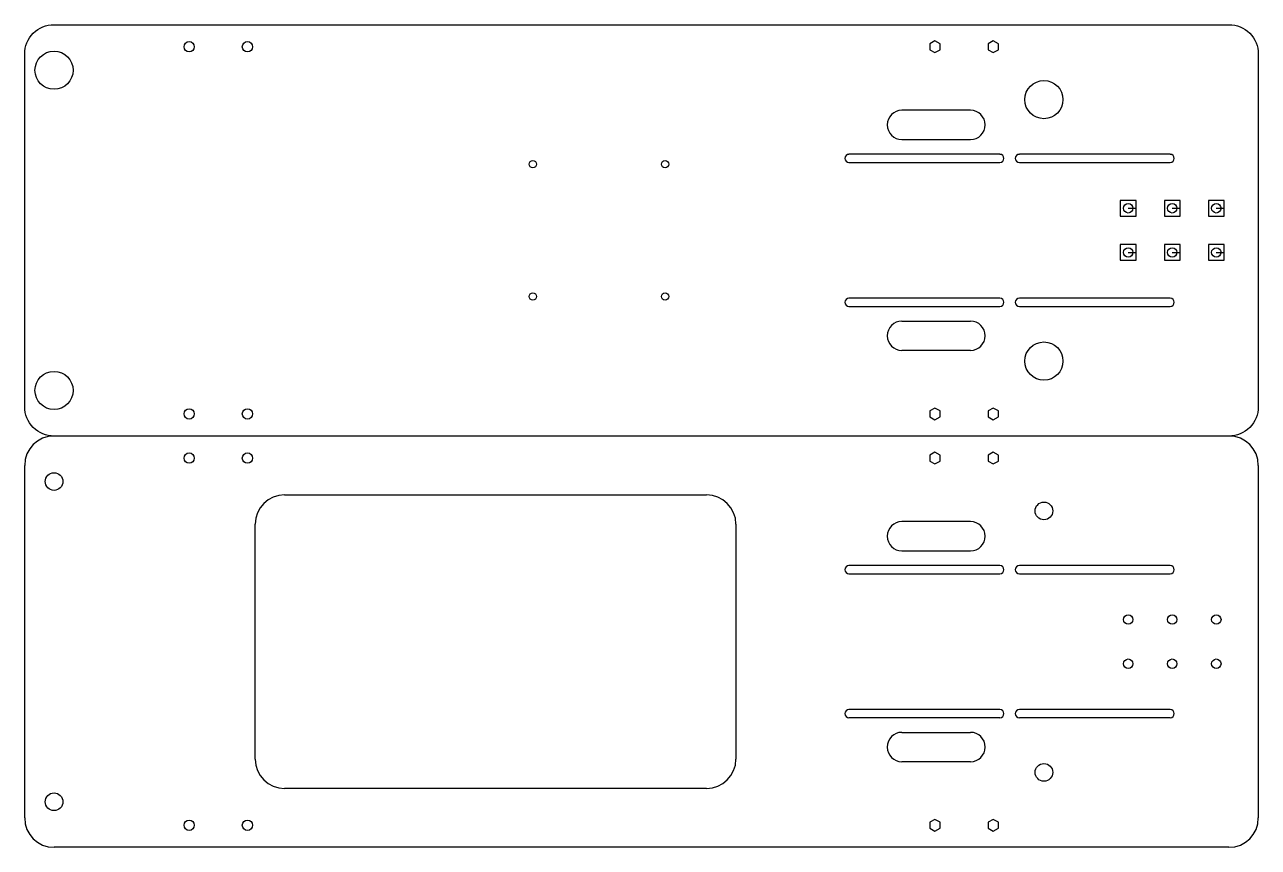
# Model space of a CAD drawing. Header units: millimetres. Extents: x -420 to 0, y 0 to 280.
import ezdxf

# ---------------------------------------------------------------- set-up
doc = ezdxf.new("R2010")
doc.units = ezdxf.units.MM
doc.header["$MEASUREMENT"] = 0

msp = doc.modelspace()

# ---------------------------------------------------------------- linework, layer by layer
at = {"linetype": 'ByBlock'}
for p, q in [((-98, 250.88), (-121.35, 250.88)), ((-121.35, 240.88), (-98, 240.88)), ((-41.6, 220.2), (-47, 220.2)), ((-47, 220.2), (-47, 214.8)), ((-41.6, 217.5), (-41.6, 220.2)), ((-26.6, 220.2), (-32, 220.2)), ((-32, 220.2), (-32, 214.8)), ((-26.6, 217.5), (-26.6, 220.2)), ((-11.6, 220.2), (-17, 220.2)), ((-17, 220.2), (-17, 214.8)), ((-11.6, 217.5), (-11.6, 220.2)), ((-11.6, 217.05), (-11.6, 219.75)), ((-47, 214.8), (-41.6, 214.8)), ((-44.3, 217.5), (-41.6, 217.5)), ((-41.6, 214.8), (-41.6, 217.5)), ((-32, 214.8), (-26.6, 214.8)), ((-29.3, 217.5), (-26.6, 217.5)), ((-26.6, 214.8), (-26.6, 217.5)), ((-17, 214.8), (-11.6, 214.8)), ((-14.3, 217.5), (-11.6, 217.5)), ((-14.3, 217.5), (-11.6, 217.5)), ((-11.6, 214.8), (-11.6, 217.5)), ((-41.6, 205.2), (-47, 205.2)), ((-47, 205.2), (-47, 199.8)), ((-44.3, 202.5), (-41.6, 202.5)), ((-41.6, 202.5), (-41.6, 205.2)), ((-41.6, 199.8), (-41.6, 202.5)), ((-26.6, 205.2), (-32, 205.2)), ((-32, 205.2), (-32, 199.8)), ((-29.3, 202.5), (-26.6, 202.5)), ((-26.6, 202.5), (-26.6, 205.2)), ((-26.6, 199.8), (-26.6, 202.5)), ((-11.6, 205.2), (-17, 205.2)), ((-17, 205.2), (-17, 199.8)), ((-14.3, 202.5), (-11.6, 202.5)), ((-11.6, 202.5), (-11.6, 205.2)), ((-11.6, 199.8), (-11.6, 202.5)), ((-47, 199.8), (-41.6, 199.8)), ((-32, 199.8), (-26.6, 199.8)), ((-17, 199.8), (-11.6, 199.8)), ((-121.35, 179.12), (-98, 179.12)), ((-98, 169.12), (-121.35, 169.12)), ((-98, 110.88), (-121.35, 110.88)), ((-121.35, 100.88), (-98, 100.88)), ((-121.35, 39.13), (-98, 39.13)), ((-98, 29.13), (-121.35, 29.13))]:
    msp.add_line(p, q, dxfattribs=at)
for p, q in [((-88, 235.88), (-139.36, 235.88)), ((-30, 235.88), (-81.36, 235.88)), ((-139.36, 233.12), (-88, 233.12)), ((-81.36, 233.12), (-30, 233.12)), ((-88, 186.88), (-139.36, 186.88)), ((-30, 186.88), (-81.36, 186.88)), ((-139.36, 184.12), (-88, 184.12)), ((-81.36, 184.12), (-30, 184.12)), ((-420, 10), (-420, 130)), ((0, 130), (0, 10)), ((-331.49, 120), (-187.85, 120)), ((-341.49, 30), (-341.49, 110)), ((-177.85, 110), (-177.85, 30)), ((-88, 95.88), (-139.36, 95.88)), ((-139.36, 93.12), (-88, 93.12)), ((-30, 95.88), (-81.36, 95.88)), ((-81.36, 93.12), (-30, 93.12)), ((-88, 46.88), (-139.36, 46.88)), ((-30, 46.88), (-81.36, 46.88)), ((-139.36, 44.13), (-88, 44.13)), ((-81.36, 44.13), (-30, 44.13)), ((-187.85, 20), (-331.49, 20)), ((-10, 0), (-410, 0))]:
    msp.add_line(p, q)
msp.add_lwpolyline([(-410, 280), (-10, 280, -0.414214), (0, 270), (0, 150, -0.414214), (-10, 140), (-410, 140, -0.414214), (-420, 150), (-420, 270, -0.414214)], format="xyb", close=True)
for points in [[(-108.33, 271.49), (-108.33, 273.51), (-110.08, 274.52), (-111.83, 273.51), (-111.83, 271.49), (-110.08, 270.48)], [(-88.48, 271.49), (-88.48, 273.51), (-90.23, 274.52), (-91.98, 273.51), (-91.98, 271.49), (-90.23, 270.48)], [(-108.33, 146.49), (-108.33, 148.51), (-110.08, 149.52), (-111.83, 148.51), (-111.83, 146.49), (-110.08, 145.48)], [(-88.48, 146.49), (-88.48, 148.51), (-90.23, 149.52), (-91.98, 148.51), (-91.98, 146.49), (-90.23, 145.48)], [(-110.08, 134.52), (-111.83, 133.51), (-111.83, 131.49), (-110.08, 130.48), (-108.33, 131.49), (-108.33, 133.51)], [(-90.23, 134.52), (-91.98, 133.51), (-91.98, 131.49), (-90.23, 130.48), (-88.48, 131.49), (-88.48, 133.51)], [(-110.08, 9.52), (-111.83, 8.51), (-111.83, 6.49), (-110.08, 5.48), (-108.33, 6.49), (-108.33, 8.51)], [(-90.23, 9.52), (-91.98, 8.51), (-91.98, 6.49), (-90.23, 5.48), (-88.48, 6.49), (-88.48, 8.51)]]:
    msp.add_lwpolyline(points, close=True)
for centre, radius in [((-364, 272.5), 1.75), ((-344.16, 272.5), 1.75), ((-410, 264.5), 6.5), ((-73, 254.5), 6.5), ((-73, 165.5), 6.5), ((-410, 155.5), 6.5), ((-364, 147.5), 1.75), ((-344.16, 147.5), 1.75), ((-364, 132.5), 1.75), ((-344.16, 132.5), 1.75), ((-410, 124.5), 3), ((-73, 114.5), 3), ((-73, 25.5), 3), ((-410, 15.5), 3), ((-364, 7.5), 1.75), ((-344.16, 7.5), 1.75)]:
    msp.add_circle(centre, radius)
for centre, radius in [((-246.98, 232.5), 1.25), ((-201.98, 232.5), 1.25), ((-44.3, 217.5), 1.6), ((-29.3, 217.5), 1.6), ((-14.3, 217.5), 1.6), ((-44.3, 202.5), 1.6), ((-29.3, 202.5), 1.6), ((-14.3, 202.5), 1.6), ((-246.98, 187.5), 1.25), ((-201.98, 187.5), 1.25), ((-44.3, 77.5), 1.6), ((-29.3, 77.5), 1.6), ((-14.3, 77.5), 1.6), ((-44.3, 62.5), 1.6), ((-29.3, 62.5), 1.6), ((-14.3, 62.5), 1.6)]:
    msp.add_circle(centre, radius, dxfattribs=at)
for centre, start, end in [((-121.35, 245.88), 90, 270), ((-98, 245.88), 270, 90), ((-121.35, 174.12), 90, 270), ((-98, 174.12), 270, 90), ((-121.35, 105.88), 90, 270), ((-98, 105.88), 270, 90), ((-121.35, 34.13), 90, 270), ((-98, 34.13), 270, 90)]:
    msp.add_arc(centre, 5, start, end, dxfattribs=at)
for centre, radius, start, end in [((-139.36, 234.5), 1.37, 90, 270), ((-88, 234.5), 1.37, 270, 90), ((-81.36, 234.5), 1.37, 90, 270), ((-30, 234.5), 1.37, 270, 90), ((-139.36, 185.5), 1.38, 90, 270), ((-88, 185.5), 1.38, 270, 90), ((-81.36, 185.5), 1.38, 90, 270), ((-30, 185.5), 1.38, 270, 90), ((-410, 130), 10, 90, 180), ((-10, 130), 10, 360, 90), ((-331.49, 110), 10, 90, 180), ((-187.85, 110), 10, 360, 90), ((-139.36, 94.5), 1.37, 90, 270), ((-88, 94.5), 1.37, 270, 90), ((-81.36, 94.5), 1.37, 90, 270), ((-30, 94.5), 1.37, 270, 90), ((-139.36, 45.5), 1.38, 90, 270), ((-88, 45.5), 1.38, 270, 90), ((-81.36, 45.5), 1.38, 90, 270), ((-30, 45.5), 1.38, 270, 90), ((-331.49, 30), 10, 180, 270), ((-187.85, 30), 10, 270, 0), ((-410, 10), 10, 180, 270), ((-10, 10), 10, 270, 0)]:
    msp.add_arc(centre, radius, start, end)

doc.saveas('drawing.dxf')
